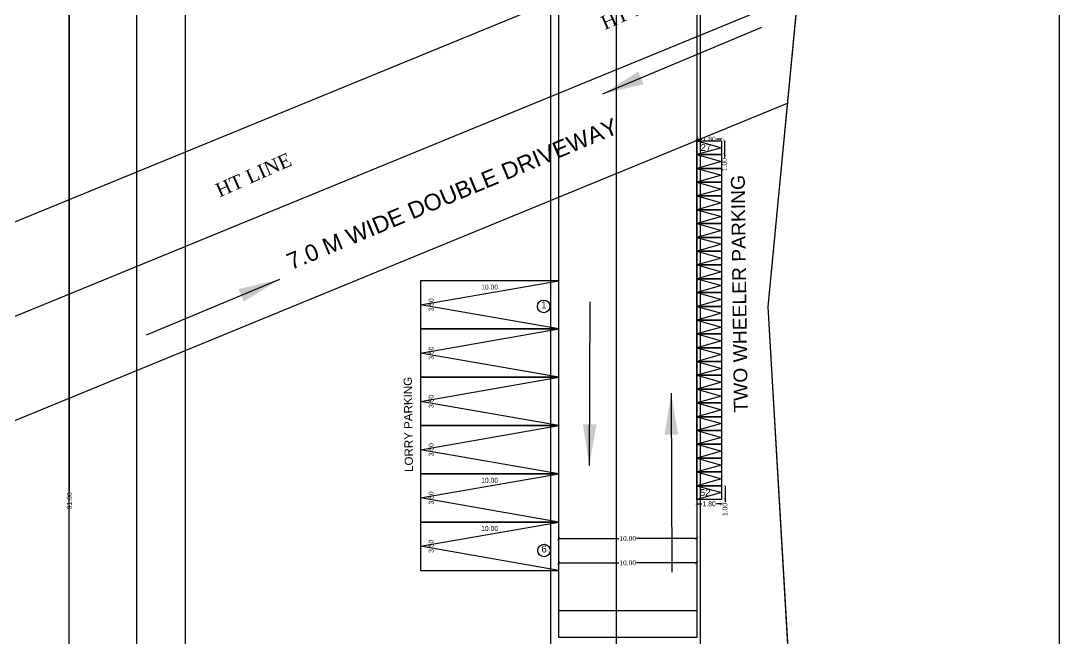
# Model space of a CAD drawing. Header units: metres. Extents: x 7359 to 7957, y 2407 to 2751.
# Drawn here: x 7452.3 to 7527.5, y 2507.2 to 2551.9 of the extents above; entities that cross this region are included whole.
import ezdxf

# ---------------------------------------------------------------- set-up
doc = ezdxf.new("R2010")
doc.units = ezdxf.units.M
doc.header["$MEASUREMENT"] = 0
doc.linetypes.add('DOT2', pattern=[0.125, 0, -0.125])
for name, color, linetype in [('BLK_1_LVL_0_SIDE_SETBACK1', 171, 'Continuous'), ('BLK_4_LVL_0_SIDE_SETBACK2', 102, 'Continuous'), ('BLK_5_LVL_0_SIDE_SETBACK1', 171, 'Continuous'), ('DRIVE_WAY', 22, 'DOT2'), ('LORRY_PARKING', 175, 'Continuous'), ('PLOT_BOUNDARY', 70, 'Continuous'), ('TWO_WHEELER_DRIVE_WAY', 7, 'Continuous')]:
    doc.layers.add(name, color=color, linetype=linetype)
doc.layers.add('TWO_WHEELER_PARKING', color=2, linetype='Continuous', plot=False)
doc.styles.add('00', font='romantic.ttf')
doc.styles.get("Standard").update_dxf_attribs({"font": 'arial.ttf', "height": 0.35})
doc.linetypes.add('POWER', pattern='A,5,-0.2,[131,ltypeshp.shx,S=0.2,R=0,X=-0.2,Y=0],-0.4,[131,ltypeshp.shx,S=0.2,R=180,X=0.2,Y=0],-0.4,[131,ltypeshp.shx,S=0.2,R=0,X=-0.2,Y=0],-0.4,[131,ltypeshp.shx,S=0.2,R=180,X=0.2,Y=0],-0.4,[131,ltypeshp.shx,S=0.2,R=0,X=-0.2,Y=0],-0.4,[131,ltypeshp.shx,S=0.2,R=180,X=0.2,Y=0],-0.2', length=7.4)
doc.dimstyles.new('Copy(2) of Standard', dxfattribs={"dimtxt": 0.3, "dimasz": 0.2, "dimexe": 0.18, "dimexo": 0.0625, "dimgap": 0.09, "dimtad": 0, "dimzin": 0, "dimdsep": 46, "dimtxsty": 'Standard', "dimblk": 'ARCHTICK', "dimcen": 0.09, "dimse1": 1, "dimse2": 1, "dimclrd": 251, "dimclrt": 1, "dimadec": 0, "dimazin": 0, "dimtfac": 1, "dimtofl": 0, "dimtmove": 0, "dimatfit": 3, "dimfxl": 0, "dimtolj": 1, "dimtzin": 0, "dimarcsym": 0})
doc.dimstyles.new('Copy(4) of Standard', dxfattribs={"dimtxt": 0.35, "dimasz": 0.23, "dimexe": 0.18, "dimexo": 0.0625, "dimgap": 0.09, "dimtad": 0, "dimzin": 0, "dimdsep": 46, "dimtxsty": '00', "dimblk": 'ARCHTICK', "dimcen": 0.09, "dimse1": 1, "dimse2": 1, "dimclrd": 256, "dimadec": 0, "dimazin": 0, "dimtfac": 1, "dimtofl": 0, "dimtmove": 0, "dimatfit": 3, "dimfxl": 0, "dimtolj": 1, "dimtzin": 0, "dimarcsym": 0})

# ---------------------------------------------------------------- blocks, each defined once
blk = doc.blocks.new('*D157')
at = {"layer": 'Defpoints', "color": 0}
for p in [(7514.957, 2621.168), (7517.947, 2620.882), (7506.359, 2531.178)]:
    blk.add_point(p, dxfattribs=at)
at = {"color": 1, "insert": (7513.648, 2575.887), "char_height": 0.35, "attachment_point": 5, "rotation": 84.542}
blk.add_mtext('\\A1;90.40', dxfattribs=at)
blk = doc.blocks.new('_ArchTick')
at = {"color": 0, "linetype": 'ByBlock', "const_width": 0.15}
blk.add_lwpolyline([(-0.5, -0.5), (0.5, 0.5)], dxfattribs=at)
blk = doc.blocks.new('*D158')
at = {"layer": 'Defpoints', "color": 0}
for p in [(7506.359, 2531.178), (7509.401, 2479.267), (7512.662, 2479.458)]:
    blk.add_point(p, dxfattribs=at)
at = {"color": 1, "insert": (7511.141, 2505.413), "char_height": 0.35, "attachment_point": 5, "rotation": 93.35344}
blk.add_mtext('\\A1;52.00', dxfattribs=at)
blk = doc.blocks.new('*D204')
at = {"color": 251, "lineweight": -2}
for p, q in [((7501.21, 2543.341), (7501.583, 2543.341)), ((7503.01, 2543.341), (7502.638, 2543.341))]:
    blk.add_line(p, q, dxfattribs=at)
at = {"layer": 'Defpoints', "color": 0}
for p in [(7501.21, 2543.341), (7501.21, 2543.215), (7503.01, 2543.215)]:
    blk.add_point(p, dxfattribs=at)
at = {"color": 251, "lineweight": -2, "xscale": 0.2, "yscale": 0.2, "zscale": 0.2, "rotation": 180}
blk.add_blockref('_ArchTick', (7501.21, 2543.341), dxfattribs=at)
at = {"color": 251, "lineweight": -2, "xscale": 0.2, "yscale": 0.2, "zscale": 0.2}
blk.add_blockref('_ArchTick', (7503.01, 2543.341), dxfattribs=at)
at = {"color": 1, "insert": (7502.11, 2543.341), "char_height": 0.35, "attachment_point": 5}
blk.add_mtext('\\A1;1.80', dxfattribs=at)
blk = doc.blocks.new('*D205')
at = {"color": 251, "lineweight": -2}
for p, q in [((7503.209, 2543.215), (7503.209, 2542.215)), ((7503.209, 2542.215), (7503.209, 2542.015))]:
    blk.add_line(p, q, dxfattribs=at)
at = {"layer": 'Defpoints', "color": 0}
for p in [(7503.01, 2543.215), (7503.01, 2542.215), (7503.209, 2542.215)]:
    blk.add_point(p, dxfattribs=at)
at = {"color": 251, "lineweight": -2, "xscale": 0.2, "yscale": 0.2, "zscale": 0.2}
for p, rotation in [((7503.209, 2543.215), 90), ((7503.209, 2542.215), 270)]:
    blk.add_blockref('_ArchTick', p, dxfattribs=dict(at, rotation=rotation))
at = {"color": 1, "insert": (7503.209, 2541.488), "char_height": 0.35, "attachment_point": 5, "rotation": 90}
blk.add_mtext('\\A1;1.00', dxfattribs=at)
blk = doc.blocks.new('*D206')
at = {"color": 251, "lineweight": -2}
for p, q in [((7501.21, 2516.897), (7501.583, 2516.897)), ((7503.01, 2516.897), (7502.638, 2516.897))]:
    blk.add_line(p, q, dxfattribs=at)
at = {"layer": 'Defpoints', "color": 0}
for p in [(7501.21, 2517.215), (7503.01, 2517.215), (7501.21, 2516.897)]:
    blk.add_point(p, dxfattribs=at)
at = {"color": 251, "lineweight": -2, "xscale": 0.2, "yscale": 0.2, "zscale": 0.2, "rotation": 180}
blk.add_blockref('_ArchTick', (7501.21, 2516.897), dxfattribs=at)
at = {"color": 251, "lineweight": -2, "xscale": 0.2, "yscale": 0.2, "zscale": 0.2}
blk.add_blockref('_ArchTick', (7503.01, 2516.897), dxfattribs=at)
at = {"color": 1, "insert": (7502.11, 2516.897), "char_height": 0.35, "attachment_point": 5}
blk.add_mtext('\\A1;1.80', dxfattribs=at)
blk = doc.blocks.new('*D207')
at = {"color": 251, "lineweight": -2}
for p, q in [((7503.256, 2518.215), (7503.256, 2517.215)), ((7503.256, 2517.215), (7503.256, 2517.015))]:
    blk.add_line(p, q, dxfattribs=at)
at = {"layer": 'Defpoints', "color": 0}
for p in [(7503.01, 2518.215), (7503.01, 2517.215), (7503.256, 2517.215)]:
    blk.add_point(p, dxfattribs=at)
at = {"color": 251, "lineweight": -2, "xscale": 0.2, "yscale": 0.2, "zscale": 0.2}
for p, rotation in [((7503.256, 2518.215), 90), ((7503.256, 2517.215), 270)]:
    blk.add_blockref('_ArchTick', p, dxfattribs=dict(at, rotation=rotation))
at = {"color": 1, "insert": (7503.256, 2516.488), "char_height": 0.35, "attachment_point": 5, "rotation": 90}
blk.add_mtext('\\A1;1.00', dxfattribs=at)
blk = doc.blocks.new('*D208')
at = {"layer": 'Defpoints', "color": 0}
for p in [(7481.21, 2515.574), (7481.21, 2515.11), (7491.21, 2515.574)]:
    blk.add_point(p, dxfattribs=at)
at = {"color": 1, "insert": (7486.21, 2515.11), "char_height": 0.35, "attachment_point": 5}
blk.add_mtext('\\A1;10.00', dxfattribs=at)
blk = doc.blocks.new('*D209')
at = {"layer": 'Defpoints', "color": 0}
for p in [(7491.21, 2515.574), (7481.973, 2512.074), (7491.21, 2512.074)]:
    blk.add_point(p, dxfattribs=at)
at = {"color": 1, "insert": (7481.973, 2513.824), "char_height": 0.35, "attachment_point": 5, "rotation": 90}
blk.add_mtext('\\A1;3.50', dxfattribs=at)
blk = doc.blocks.new('*D210')
at = {"layer": 'Defpoints', "color": 0}
for p in [(7481.21, 2519.074), (7491.21, 2519.074), (7481.21, 2518.61)]:
    blk.add_point(p, dxfattribs=at)
at = {"color": 1, "insert": (7486.21, 2518.61), "char_height": 0.35, "attachment_point": 5}
blk.add_mtext('\\A1;10.00', dxfattribs=at)
blk = doc.blocks.new('*D238')
at = {"layer": 'Defpoints', "color": 0}
for p in [(7491.21, 2519.074), (7481.973, 2515.574), (7491.21, 2515.574)]:
    blk.add_point(p, dxfattribs=at)
at = {"color": 1, "insert": (7481.973, 2517.324), "char_height": 0.35, "attachment_point": 5, "rotation": 90}
blk.add_mtext('\\A1;3.50', dxfattribs=at)
blk = doc.blocks.new('*D239')
at = {"layer": 'Defpoints', "color": 0}
for p in [(7491.21, 2522.574), (7481.973, 2519.074), (7491.21, 2519.074)]:
    blk.add_point(p, dxfattribs=at)
at = {"color": 1, "insert": (7481.973, 2520.824), "char_height": 0.35, "attachment_point": 5, "rotation": 90}
blk.add_mtext('\\A1;3.50', dxfattribs=at)
blk = doc.blocks.new('*D240')
at = {"layer": 'Defpoints', "color": 0}
for p in [(7491.21, 2526.074), (7481.973, 2522.574), (7491.21, 2522.574)]:
    blk.add_point(p, dxfattribs=at)
at = {"color": 1, "insert": (7481.973, 2524.324), "char_height": 0.35, "attachment_point": 5, "rotation": 90}
blk.add_mtext('\\A1;3.50', dxfattribs=at)
blk = doc.blocks.new('*D241')
at = {"layer": 'Defpoints', "color": 0}
for p in [(7491.21, 2529.574), (7481.973, 2526.074), (7491.21, 2526.074)]:
    blk.add_point(p, dxfattribs=at)
at = {"color": 1, "insert": (7481.973, 2527.824), "char_height": 0.35, "attachment_point": 5, "rotation": 90}
blk.add_mtext('\\A1;3.50', dxfattribs=at)
blk = doc.blocks.new('*D242')
at = {"layer": 'Defpoints', "color": 0}
for p in [(7481.21, 2533.074), (7491.21, 2533.074), (7481.21, 2532.61)]:
    blk.add_point(p, dxfattribs=at)
at = {"color": 1, "insert": (7486.21, 2532.61), "char_height": 0.35, "attachment_point": 5}
blk.add_mtext('\\A1;10.00', dxfattribs=at)
blk = doc.blocks.new('*D243')
at = {"layer": 'Defpoints', "color": 0}
for p in [(7491.21, 2533.074), (7481.973, 2529.574), (7491.21, 2529.574)]:
    blk.add_point(p, dxfattribs=at)
at = {"color": 1, "insert": (7481.973, 2531.324), "char_height": 0.35, "attachment_point": 5, "rotation": 90}
blk.add_mtext('\\A1;3.50', dxfattribs=at)
blk = doc.blocks.new('*D176')
at = {"color": 251, "lineweight": -2}
for p, q in [((7455.769, 2562.655), (7455.769, 2517.803)), ((7455.769, 2471.591), (7455.769, 2516.442))]:
    blk.add_line(p, q, dxfattribs=at)
at = {"layer": 'Defpoints', "color": 0}
for p in [(7455.769, 2562.655), (7455.769, 2471.591), (7455.769, 2471.591)]:
    blk.add_point(p, dxfattribs=at)
at = {"color": 251, "lineweight": -2, "xscale": 0.2, "yscale": 0.2, "zscale": 0.2}
for p, rotation in [((7455.769, 2562.655), 90), ((7455.769, 2471.591), 270)]:
    blk.add_blockref('_ArchTick', p, dxfattribs=dict(at, rotation=rotation))
at = {"color": 1, "insert": (7455.769, 2517.123), "char_height": 0.35, "attachment_point": 5, "rotation": 90}
blk.add_mtext('\\A1;91.06', dxfattribs=at)
blk = doc.blocks.new('*D391')
at = {"layer": 'Defpoints', "color": 0, "linetype": 'ByBlock', "ltscale": 400}
for p in [(7501.21, 2512.621), (7491.21, 2511.55), (7501.21, 2511.55)]:
    blk.add_point(p, dxfattribs=at)
at = {"layer": 'DRIVE_WAY', "linetype": 'ByBlock', "lineweight": -2, "ltscale": 400}
for p, q in [((7491.21, 2512.621), (7495.573, 2512.621)), ((7501.21, 2512.621), (7496.848, 2512.621))]:
    blk.add_line(p, q, dxfattribs=at)
at = {"layer": 'DRIVE_WAY', "linetype": 'ByBlock', "lineweight": -2, "ltscale": 400, "xscale": 0.23, "yscale": 0.23, "zscale": 0.23, "rotation": 180}
blk.add_blockref('_ArchTick', (7491.21, 2512.621), dxfattribs=at)
at = {"layer": 'DRIVE_WAY', "linetype": 'ByBlock', "lineweight": -2, "ltscale": 400, "xscale": 0.23, "yscale": 0.23, "zscale": 0.23}
blk.add_blockref('_ArchTick', (7501.21, 2512.621), dxfattribs=at)
at = {"layer": 'DRIVE_WAY', "color": 0, "linetype": 'ByBlock', "ltscale": 400, "insert": (7496.21, 2512.621), "char_height": 0.35, "attachment_point": 5, "style": '00'}
blk.add_mtext('\\A1;10.00', dxfattribs=at)
blk = doc.blocks.new('*D392')
at = {"layer": 'Defpoints', "color": 0, "linetype": 'ByBlock', "ltscale": 400}
for p in [(7501.21, 2514.386), (7491.21, 2513.316), (7501.21, 2513.316)]:
    blk.add_point(p, dxfattribs=at)
at = {"layer": 'TWO_WHEELER_DRIVE_WAY', "linetype": 'ByBlock', "lineweight": -2, "ltscale": 400}
for p, q in [((7491.21, 2514.386), (7495.573, 2514.386)), ((7501.21, 2514.386), (7496.848, 2514.386))]:
    blk.add_line(p, q, dxfattribs=at)
at = {"layer": 'TWO_WHEELER_DRIVE_WAY', "linetype": 'ByBlock', "lineweight": -2, "ltscale": 400, "xscale": 0.23, "yscale": 0.23, "zscale": 0.23, "rotation": 180}
blk.add_blockref('_ArchTick', (7491.21, 2514.386), dxfattribs=at)
at = {"layer": 'TWO_WHEELER_DRIVE_WAY', "linetype": 'ByBlock', "lineweight": -2, "ltscale": 400, "xscale": 0.23, "yscale": 0.23, "zscale": 0.23}
blk.add_blockref('_ArchTick', (7501.21, 2514.386), dxfattribs=at)
at = {"layer": 'TWO_WHEELER_DRIVE_WAY', "color": 0, "linetype": 'ByBlock', "ltscale": 400, "insert": (7496.21, 2514.386), "char_height": 0.35, "attachment_point": 5, "style": '00'}
blk.add_mtext('\\A1;10.00', dxfattribs=at)

msp = doc.modelspace()

# ---------------------------------------------------------------- linework, layer by layer
for p, q in [((7527.46041, 2734.45082), (7527.46041, 2412.45082)), ((7514.95731, 2621.16786), (7506.35882, 2531.17772)), ((7507.76617, 2545.90676), (7391.656, 2498.2337)), ((7506.35882, 2531.17772), (7509.40056, 2479.26676))]:
    msp.add_line(p, q)
at = {"linetype": 'ByBlock', "ltscale": 400}
msp.add_lwpolyline([(7491.21041, 2507.20396), (7491.21041, 2616.98839, 0.41421356), (7490.21041, 2617.98839), (7417.87579, 2617.98839), (7419.18947, 2623.98839), (7515.09228, 2623.98839), (7514.95731, 2621.16786), (7514.65351, 2617.98839), (7502.21041, 2617.98839, 0.41421356), (7501.21041, 2616.98839), (7501.21041, 2615.05896), (7501.21041, 2507.20396)], format="xyb", close=True, dxfattribs=at)
at = {"linetype": 'POWER', "ltscale": 3}
for points in [[(7365.96913, 2502.10619), (7522.59164, 2566.413)], [(7364.6906, 2494.72918), (7523.88508, 2560.092)]]:
    msp.add_lwpolyline(points, dxfattribs=at)
for points in [[(7501.21041, 2543.21507), (7503.01041, 2542.71507), (7501.21041, 2542.21507)], [(7501.21041, 2542.21507), (7503.01041, 2541.71507), (7501.21041, 2541.21507)], [(7501.21041, 2541.21507), (7503.01041, 2540.71507), (7501.21041, 2540.21507)], [(7501.21041, 2540.21507), (7503.01041, 2539.71507), (7501.21041, 2539.21507)], [(7501.21041, 2539.21507), (7503.01041, 2538.71507), (7501.21041, 2538.21507)], [(7501.21041, 2538.21507), (7503.01041, 2537.71507), (7501.21041, 2537.21507)], [(7501.21041, 2537.21507), (7503.01041, 2536.71507), (7501.21041, 2536.21507)], [(7501.21041, 2536.21507), (7503.01041, 2535.71507), (7501.21041, 2535.21507)], [(7501.21041, 2535.21507), (7503.01041, 2534.71507), (7501.21041, 2534.21507)], [(7501.21041, 2534.21507), (7503.01041, 2533.71507), (7501.21041, 2533.21507)], [(7491.21041, 2529.57427), (7481.21041, 2531.32427), (7491.21041, 2533.07427)], [(7501.21041, 2533.21507), (7503.01041, 2532.71507), (7501.21041, 2532.21507)], [(7501.21041, 2532.21507), (7503.01041, 2531.71507), (7501.21041, 2531.21507)], [(7501.21041, 2531.21507), (7503.01041, 2530.71507), (7501.21041, 2530.21507)], [(7501.21041, 2530.21507), (7503.01041, 2529.71507), (7501.21041, 2529.21507)], [(7491.21041, 2526.07427), (7481.21041, 2527.82427), (7491.21041, 2529.57427)], [(7501.21041, 2529.21507), (7503.01041, 2528.71507), (7501.21041, 2528.21507)], [(7501.21041, 2528.21507), (7503.01041, 2527.71507), (7501.21041, 2527.21507)], [(7501.21041, 2527.21507), (7503.01041, 2526.71507), (7501.21041, 2526.21507)], [(7501.21041, 2526.21507), (7503.01041, 2525.71507), (7501.21041, 2525.21507)], [(7491.21041, 2522.57427), (7481.21041, 2524.32427), (7491.21041, 2526.07427)], [(7501.21041, 2525.21507), (7503.01041, 2524.71507), (7501.21041, 2524.21507)], [(7501.21041, 2524.21507), (7503.01041, 2523.71507), (7501.21041, 2523.21507)], [(7501.21041, 2523.21507), (7503.01041, 2522.71507), (7501.21041, 2522.21507)], [(7491.21041, 2519.07427), (7481.21041, 2520.82427), (7491.21041, 2522.57427)], [(7501.21041, 2522.21507), (7503.01041, 2521.71507), (7501.21041, 2521.21507)], [(7501.21041, 2521.21507), (7503.01041, 2520.71507), (7501.21041, 2520.21507)], [(7501.21041, 2520.21507), (7503.01041, 2519.71507), (7501.21041, 2519.21507)], [(7491.21041, 2515.57427), (7481.21041, 2517.32427), (7491.21041, 2519.07427)], [(7501.21041, 2519.21507), (7503.01041, 2518.71507), (7501.21041, 2518.21507)], [(7501.21041, 2518.21507), (7503.01041, 2517.71507), (7501.21041, 2517.21507)], [(7491.21041, 2512.07427), (7481.21041, 2513.82427), (7491.21041, 2515.57427)]]:
    msp.add_lwpolyline(points)
for centre in [(7490.12658, 2531.20933), (7490.14787, 2513.51399)]:
    msp.add_circle(centre, 0.45401)
at = {"layer": 'BLK_1_LVL_0_SIDE_SETBACK1', "color": 171}
msp.add_lwpolyline([(7455.76876, 2562.65536), (7490.61041, 2562.65536), (7490.61041, 2479.26676), (7488.80056, 2479.26676), (7455.76876, 2471.59052)], close=True, dxfattribs=at)
at = {"layer": 'BLK_4_LVL_0_SIDE_SETBACK2', "color": 102}
msp.add_lwpolyline([(7495.38385, 2497.53406), (7501.48385, 2497.53406), (7501.48385, 2663.46787), (7495.38385, 2666.06445)], close=True, dxfattribs=at)
at = {"layer": 'BLK_5_LVL_0_SIDE_SETBACK1', "color": 171}
msp.add_lwpolyline([(7460.65819, 2625.38772), (7464.16758, 2625.3871), (7464.16819, 2473.54246), (7460.65819, 2472.72677)], close=True, dxfattribs=at)
at = {"layer": 'DRIVE_WAY', "color": 255, "linetype": 'ByBlock', "ltscale": 400}
msp.add_lwpolyline([(7501.21041, 2509.13574), (7491.21041, 2509.13574), (7491.21041, 2616.21274), (7501.21041, 2616.21274)], close=True, dxfattribs=at)
at = {"layer": 'LORRY_PARKING', "color": 175, "ltscale": 400}
for points in [[(7481.21041, 2533.07427), (7481.21041, 2529.57427), (7491.21041, 2529.57427), (7491.21041, 2533.07427)], [(7481.21041, 2529.57427), (7481.21041, 2526.07427), (7491.21041, 2526.07427), (7491.21041, 2529.57427)], [(7481.21041, 2526.07427), (7481.21041, 2522.57427), (7491.21041, 2522.57427), (7491.21041, 2526.07427)], [(7481.21041, 2522.57427), (7481.21041, 2519.07427), (7491.21041, 2519.07427), (7491.21041, 2522.57427)], [(7481.21041, 2519.07427), (7481.21041, 2515.57427), (7491.21041, 2515.57427), (7491.21041, 2519.07427)], [(7481.21041, 2515.57427), (7481.21041, 2512.07427), (7491.21041, 2512.07427), (7491.21041, 2515.57427)]]:
    msp.add_lwpolyline(points, close=True, dxfattribs=at)
at = {"layer": 'PLOT_BOUNDARY', "linetype": 'ByBlock'}
msp.add_lwpolyline([(7420.46103, 2629.79604), (7450.57299, 2632.10032), (7453.6742, 2650.23709), (7466.94514, 2682.62354), (7478.70501, 2689.45475), (7474.75369, 2679.93813), (7472.79968, 2675.23198), (7490.78653, 2680.70128), (7488.80056, 2668.86676), (7512.53938, 2658.76187), (7516.41043, 2651.53311), (7515.60672, 2634.73822), (7514.95731, 2621.16786), (7506.35882, 2531.17772), (7509.40056, 2479.26676), (7488.80056, 2479.26676), (7413.01992, 2461.65615), (7383.11767, 2459.23627)], close=True, dxfattribs=at)
at = {"layer": 'TWO_WHEELER_DRIVE_WAY', "color": 6, "linetype": 'ByBlock', "ltscale": 400}
msp.add_lwpolyline([(7501.21041, 2509.13574), (7491.21041, 2509.13574), (7491.21041, 2616.21274), (7501.21041, 2616.21274)], close=True, dxfattribs=at)
at = {"layer": 'TWO_WHEELER_PARKING', "linetype": 'Continuous'}
for points in [[(7501.21041, 2543.21507), (7503.01041, 2543.21507), (7503.01041, 2542.21507), (7501.21041, 2542.21507)], [(7501.21041, 2542.21507), (7503.01041, 2542.21507), (7503.01041, 2541.21507), (7501.21041, 2541.21507)], [(7501.21041, 2541.21507), (7503.01041, 2541.21507), (7503.01041, 2540.21507), (7501.21041, 2540.21507)], [(7501.21041, 2540.21507), (7503.01041, 2540.21507), (7503.01041, 2539.21507), (7501.21041, 2539.21507)], [(7501.21041, 2539.21507), (7503.01041, 2539.21507), (7503.01041, 2538.21507), (7501.21041, 2538.21507)], [(7501.21041, 2538.21507), (7503.01041, 2538.21507), (7503.01041, 2537.21507), (7501.21041, 2537.21507)], [(7501.21041, 2537.21507), (7503.01041, 2537.21507), (7503.01041, 2536.21507), (7501.21041, 2536.21507)], [(7501.21041, 2536.21507), (7503.01041, 2536.21507), (7503.01041, 2535.21507), (7501.21041, 2535.21507)], [(7501.21041, 2535.21507), (7503.01041, 2535.21507), (7503.01041, 2534.21507), (7501.21041, 2534.21507)], [(7501.21041, 2534.21507), (7503.01041, 2534.21507), (7503.01041, 2533.21507), (7501.21041, 2533.21507)], [(7501.21041, 2533.21507), (7503.01041, 2533.21507), (7503.01041, 2532.21507), (7501.21041, 2532.21507)], [(7501.21041, 2532.21507), (7503.01041, 2532.21507), (7503.01041, 2531.21507), (7501.21041, 2531.21507)], [(7501.21041, 2531.21507), (7503.01041, 2531.21507), (7503.01041, 2530.21507), (7501.21041, 2530.21507)], [(7501.21041, 2530.21507), (7503.01041, 2530.21507), (7503.01041, 2529.21507), (7501.21041, 2529.21507)], [(7501.21041, 2529.21507), (7503.01041, 2529.21507), (7503.01041, 2528.21507), (7501.21041, 2528.21507)], [(7501.21041, 2528.21507), (7503.01041, 2528.21507), (7503.01041, 2527.21507), (7501.21041, 2527.21507)], [(7501.21041, 2527.21507), (7503.01041, 2527.21507), (7503.01041, 2526.21507), (7501.21041, 2526.21507)], [(7501.21041, 2526.21507), (7503.01041, 2526.21507), (7503.01041, 2525.21507), (7501.21041, 2525.21507)], [(7501.21041, 2525.21507), (7503.01041, 2525.21507), (7503.01041, 2524.21507), (7501.21041, 2524.21507)], [(7501.21041, 2524.21507), (7503.01041, 2524.21507), (7503.01041, 2523.21507), (7501.21041, 2523.21507)], [(7501.21041, 2523.21507), (7503.01041, 2523.21507), (7503.01041, 2522.21507), (7501.21041, 2522.21507)], [(7501.21041, 2522.21507), (7503.01041, 2522.21507), (7503.01041, 2521.21507), (7501.21041, 2521.21507)], [(7501.21041, 2521.21507), (7503.01041, 2521.21507), (7503.01041, 2520.21507), (7501.21041, 2520.21507)], [(7501.21041, 2520.21507), (7503.01041, 2520.21507), (7503.01041, 2519.21507), (7501.21041, 2519.21507)], [(7501.21041, 2519.21507), (7503.01041, 2519.21507), (7503.01041, 2518.21507), (7501.21041, 2518.21507)], [(7501.21041, 2518.21507), (7503.01041, 2518.21507), (7503.01041, 2517.21507), (7501.21041, 2517.21507)]]:
    msp.add_lwpolyline(points, close=True, dxfattribs=at)

# ---------------------------------------------------------------- texts
at = {"attachment_point": 1}
for s, width, insert, char_height, rotation in [('{\\fTimes New Roman|b0|i0|c0|p18;HT LINE}', 12.0345321, (7494.14872, 2552.1465), 1, 23.9222532), ('{\\fTimes New Roman|b0|i0|c0|p18;HT LINE}', 12.0345321, (7466.24408, 2540.01987), 1, 23.9222532), ('TWO WHEELER PARKING', 18.4790208, (7503.9015, 2523.50117), 1, 90.731485), ('LORRY PARKING', 12.7872815, (7480.06392, 2519.20758), 0.6, 90.731485)]:
    msp.add_mtext_dynamic_manual_height_columns(s, width=width, gutter_width=1, heights=[0], dxfattribs=dict(at, insert=insert, char_height=char_height, rotation=rotation))
at = {"insert": (7471.37094, 2534.93697), "char_height": 1.2, "width": 26.4824225, "attachment_point": 1, "rotation": 22.7328086}
msp.add_mtext('7.0 M WIDE DOUBLE DRIVEWAY', dxfattribs=at)
at = {"char_height": 0.5, "attachment_point": 1}
for s, insert in [('27', (7501.47789, 2542.98586)), ('{\\W0.20884; }1', (7489.94042, 2531.57039)), ('52', (7501.43217, 2517.96524)), ('6', (7489.96171, 2513.87505))]:
    msp.add_mtext_dynamic_manual_height_columns(s, width=0.2652319, gutter_width=1, heights=[0], dxfattribs=dict(at, insert=insert))

# ---------------------------------------------------------------- dimensions: what is measured, and where the dimension line sits
for p1, p2, distance, override, picture, middle in [((7506.35882, 2531.17772), (7514.95731, 2621.16786), -3.00377, {"dimtxt": 1.8, "dimpost": '\\X', "dimsd1": 1, "dimsd2": 1}, '*D157', (7513.64821, 2575.88708)), ((7455.7688, 2562.65517), (7455.76876, 2471.59052), 0, {"dimtxt": 1, "dimpost": '\\X'}, '*D176', (7455.76876, 2517.12284)), ((7503.01041, 2543.21507), (7501.21041, 2543.21507), -0.12642, {"dimpost": '\\X'}, '*D204', (7502.11041, 2543.34149)), ((7503.01041, 2543.21507), (7503.01041, 2542.21507), 0.19867, {"dimpost": '\\X'}, '*D205', (7503.20908, 2541.48757)), ((7491.21041, 2533.07427), (7481.21041, 2533.07427), 0.4643, {"dimtxt": 0.6, "dimpost": '\\X', "dimsd1": 1, "dimsd2": 1}, '*D242', (7486.21041, 2532.60996)), ((7491.21041, 2533.07427), (7491.21041, 2529.57427), -9.23777, {"dimtxt": 0.6, "dimpost": '\\X', "dimsd1": 1, "dimsd2": 1}, '*D243', (7481.97263, 2531.32427)), ((7506.35882, 2531.17772), (7509.40056, 2479.26676), 3.26739, {"dimtxt": 1.8, "dimpost": '\\X', "dimsd1": 1, "dimsd2": 1}, '*D158', (7511.14149, 2505.41336)), ((7491.21041, 2529.57427), (7491.21041, 2526.07427), -9.23777, {"dimtxt": 0.6, "dimpost": '\\X', "dimsd1": 1, "dimsd2": 1}, '*D241', (7481.97263, 2527.82427)), ((7491.21041, 2526.07427), (7491.21041, 2522.57427), -9.23777, {"dimtxt": 0.6, "dimpost": '\\X', "dimsd1": 1, "dimsd2": 1}, '*D240', (7481.97263, 2524.32427)), ((7491.21041, 2522.57427), (7491.21041, 2519.07427), -9.23777, {"dimtxt": 0.6, "dimpost": '\\X', "dimsd1": 1, "dimsd2": 1}, '*D239', (7481.97263, 2520.82427)), ((7491.21041, 2519.07427), (7481.21041, 2519.07427), 0.4643, {"dimtxt": 0.6, "dimpost": '\\X', "dimsd1": 1, "dimsd2": 1}, '*D210', (7486.21041, 2518.60996)), ((7491.21041, 2519.07427), (7491.21041, 2515.57427), -9.23777, {"dimtxt": 0.6, "dimpost": '\\X', "dimsd1": 1, "dimsd2": 1}, '*D238', (7481.97263, 2517.32427)), ((7503.01041, 2518.21507), (7503.01041, 2517.21507), 0.24608, {"dimpost": '\\X'}, '*D207', (7503.25648, 2516.48757)), ((7503.01041, 2517.21507), (7501.21041, 2517.21507), 0.31794, {"dimpost": '\\X'}, '*D206', (7502.11041, 2516.89713)), ((7491.21041, 2515.57427), (7481.21041, 2515.57427), 0.4643, {"dimtxt": 0.6, "dimpost": '\\X', "dimsd1": 1, "dimsd2": 1}, '*D208', (7486.21041, 2515.10996)), ((7491.21041, 2515.57427), (7491.21041, 2512.07427), -9.23777, {"dimtxt": 0.6, "dimpost": '\\X', "dimsd1": 1, "dimsd2": 1}, '*D209', (7481.97263, 2513.82427))]:
    dim = msp.add_aligned_dim(p1=p1, p2=p2, distance=distance, dimstyle='Copy(2) of Standard', override=override)
    dim.commit()
    dim.dimension.update_dxf_attribs({"geometry": picture, "text_midpoint": middle})
at = {"layer": 'DRIVE_WAY', "color": 255, "linetype": 'ByBlock', "ltscale": 400}
dim = msp.add_aligned_dim(p1=(7491.21041, 2511.55042), p2=(7501.21041, 2511.55042), distance=1.07043, dimstyle='Copy(4) of Standard', override={"dimpost": '\\X'}, dxfattribs=at)
dim.commit()
dim.dimension.update_dxf_attribs({"geometry": '*D391', "text_midpoint": (7496.21041, 2512.62084)})
at = {"layer": 'TWO_WHEELER_DRIVE_WAY', "color": 6, "linetype": 'ByBlock', "ltscale": 400}
dim = msp.add_aligned_dim(p1=(7491.21041, 2513.31555), p2=(7501.21041, 2513.31555), distance=1.07043, dimstyle='Copy(4) of Standard', override={"dimpost": '\\X'}, dxfattribs=at)
dim.commit()
dim.dimension.update_dxf_attribs({"geometry": '*D392', "text_midpoint": (7496.21041, 2514.38598)})

# ---------------------------------------------------------------- leaders
for points in [[(7494.40028, 2546.61068), (7505.92119, 2551.44992)], [(7470.98014, 2533.16597), (7461.34632, 2529.134)], [(7493.43671, 2519.67015), (7493.48644, 2531.5456)], [(7499.3567, 2524.92299), (7499.40591, 2511.93958)]]:
    msp.add_leader(points, dimstyle='Copy(2) of Standard', override={"dimasz": 3})

doc.saveas('drawing.dxf')
